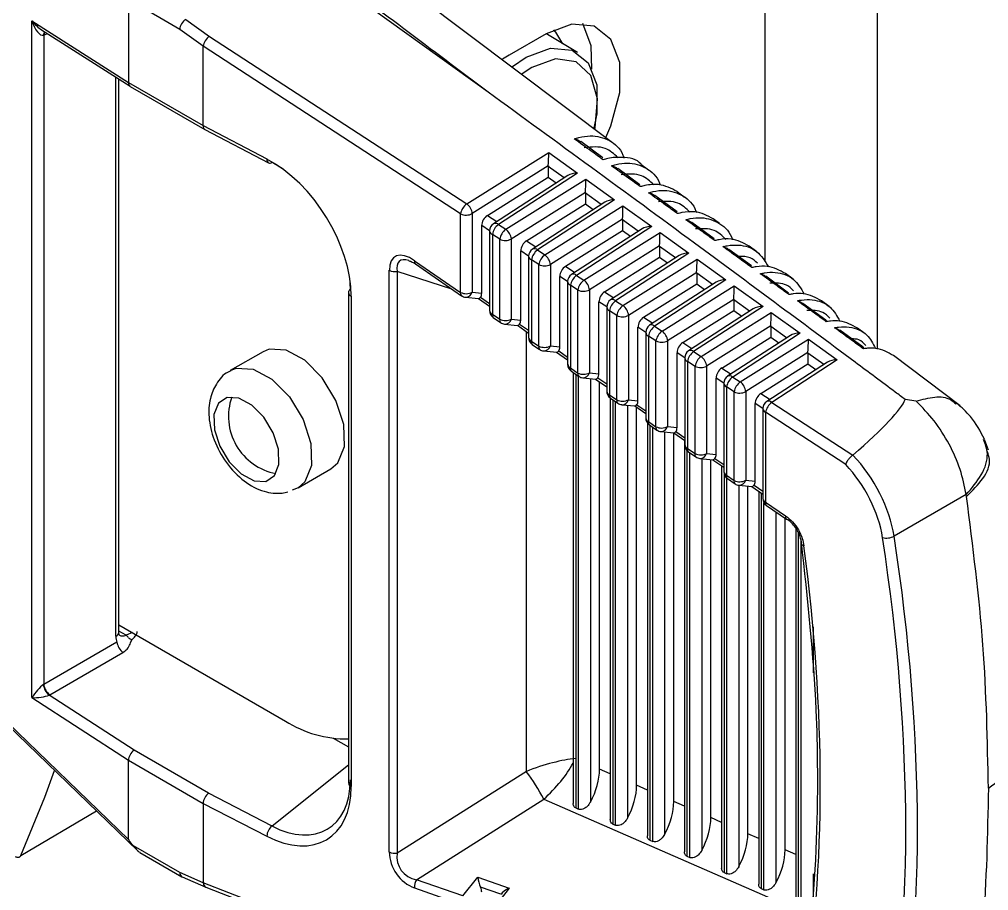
# Model space of a CAD drawing. Extents: x 7 to 113, y 1 to 87.
# Drawn here: x 81.82 to 82.966, y 66.253 to 67.283 of the extents above; entities that cross this region are included whole.
import ezdxf

# ---------------------------------------------------------------- set-up
doc = ezdxf.new("R2010")
doc.units = 0
doc.header["$MEASUREMENT"] = 0
doc.layers.add('OBJECT', color=7, linetype='CONTINUOUS')

msp = doc.modelspace()

# ---------------------------------------------------------------- linework, layer by layer
at = {"layer": 'OBJECT'}
for p, q in [((82.7018, 66.9968), (82.7018, 74.0321)), ((82.8347, 66.8935), (82.8347, 73.9554)), ((82.5212, 67.1371), (82.2391, 67.3498)), ((82.3742, 67.1972), (82.1702, 67.3439)), ((81.9491, 67.3022), (81.9491, 67.2087)), ((82.0098, 67.2714), (81.955, 67.3031)), ((81.8352, 67.2813), (81.9491, 67.2087)), ((81.8352, 66.4815), (81.8352, 67.2813)), ((82.0169, 67.2832), (82.0449, 67.2631)), ((81.8465, 67.2709), (81.9511, 67.2041)), ((82.0375, 67.2515), (82.0098, 67.2714)), ((81.8537, 67.2663), (81.8491, 67.2645)), ((81.8491, 67.2645), (81.8491, 66.4972)), ((82.0449, 67.2631), (82.349, 67.0651)), ((82.443, 67.2663), (82.3991, 67.241)), ((82.4446, 67.2652), (82.4429, 67.2662)), ((82.4798, 67.2439), (82.4446, 67.2652)), ((82.3418, 67.0535), (82.0375, 67.2516)), ((82.0375, 67.1576), (82.0375, 67.2515)), ((82.3991, 67.241), (82.3914, 67.2361)), ((82.426, 67.2262), (82.4147, 67.2187)), ((81.9343, 66.554), (81.9343, 67.2149)), ((81.9379, 66.5584), (81.9379, 67.2126)), ((81.9491, 67.2087), (82.0375, 67.1576)), ((81.9491, 67.2087), (81.9491, 67.2087)), ((81.9513, 67.204), (82.0395, 67.1531)), ((82.0375, 67.1576), (82.1128, 67.1182)), ((82.0375, 67.1576), (82.0375, 67.1576)), ((82.0396, 67.153), (82.1149, 67.1136)), ((82.5098, 67.1196), (82.4837, 67.1387)), ((82.349, 67.0651), (82.446, 67.1259)), ((82.446, 67.1259), (82.48, 67.1014)), ((82.4454, 67.11), (82.3555, 67.0536)), ((82.4454, 67.1094), (82.4454, 67.0966)), ((82.4641, 67.096), (82.4454, 67.1094)), ((82.5537, 67.0877), (82.5275, 67.1069)), ((82.5639, 67.1049), (82.5549, 67.1117)), ((82.3734, 67.0515), (82.4454, 67.0966)), ((82.4685, 67.0988), (82.3806, 67.0417)), ((82.48, 67.1014), (82.3866, 67.0407)), ((82.4454, 67.0966), (82.4548, 67.0899)), ((82.3952, 67.0351), (82.4898, 67.0943)), ((82.4898, 67.0943), (82.5238, 67.0699)), ((82.4893, 67.0784), (82.4017, 67.0236)), ((82.4893, 67.0778), (82.4893, 67.0651)), ((82.5079, 67.0644), (82.4893, 67.0778)), ((82.5977, 67.0558), (82.5713, 67.0751)), ((82.6066, 67.0727), (82.5976, 67.0795)), ((82.4196, 67.0214), (82.4893, 67.0651)), ((82.5123, 67.0673), (82.4268, 67.0117)), ((82.5238, 67.0699), (82.4327, 67.0107)), ((82.4414, 67.005), (82.5337, 67.0628)), ((82.4893, 67.0651), (82.4986, 67.0584)), ((82.5337, 67.0628), (82.5677, 67.0384)), ((82.3418, 66.9605), (82.3418, 67.0535)), ((82.3555, 67.0536), (82.3555, 66.9607)), ((82.3734, 67.0515), (82.3846, 67.0442)), ((82.3667, 66.9596), (82.3667, 67.0395)), ((82.3761, 67.0334), (82.3667, 67.0395)), ((82.3866, 67.0407), (82.3952, 67.0351)), ((82.5331, 67.0469), (82.4479, 66.9935)), ((82.5677, 67.0384), (82.4788, 66.9806)), ((82.5331, 67.0463), (82.5331, 67.0336)), ((82.5518, 67.0329), (82.5331, 67.0463)), ((82.6416, 67.0238), (82.615, 67.0432)), ((82.6476, 67.0418), (82.6403, 67.0473)), ((82.3761, 67.0333), (82.3761, 66.939)), ((82.388, 67.0234), (82.3794, 67.029)), ((82.3794, 67.029), (82.3794, 66.9347)), ((82.4658, 66.9914), (82.5331, 67.0336)), ((82.5562, 67.0358), (82.4729, 66.9816)), ((82.4876, 66.9749), (82.5775, 67.0313)), ((82.5331, 67.0336), (82.5424, 67.0268)), ((82.5775, 67.0313), (82.6115, 67.0069)), ((82.388, 66.9288), (82.388, 67.0234)), ((82.4017, 67.0236), (82.4017, 66.9289)), ((82.4196, 67.0214), (82.4307, 67.0142)), ((82.577, 67.0154), (82.4941, 66.9634)), ((82.692, 67.0083), (82.683, 67.0151)), ((82.4129, 66.9278), (82.4129, 67.0095)), ((82.4222, 67.0034), (82.4129, 67.0095)), ((82.4327, 67.0107), (82.4414, 67.005)), ((82.6, 67.0042), (82.519, 66.9516)), ((82.6115, 67.0069), (82.525, 66.9506)), ((82.5769, 67.0148), (82.5769, 67.002)), ((82.5956, 67.0014), (82.5769, 67.0148)), ((82.6855, 66.9918), (82.6588, 67.0114)), ((82.2873, 66.998), (82.3418, 66.9605)), ((82.2884, 66.9941), (82.3429, 66.9566)), ((82.4222, 67.0033), (82.4222, 66.9073)), ((82.4342, 66.9933), (82.4255, 66.999)), ((82.4255, 66.999), (82.4255, 66.903)), ((82.4342, 66.897), (82.4342, 66.9933)), ((82.4479, 66.9935), (82.4479, 66.8972)), ((82.512, 66.9613), (82.5769, 67.002)), ((82.5337, 66.9449), (82.6213, 66.9998)), ((82.5769, 67.002), (82.5863, 66.9953)), ((82.6213, 66.9998), (82.6553, 66.9753)), ((82.2575, 66.2991), (82.2575, 66.9866)), ((82.2668, 66.9853), (82.2668, 66.2978)), ((82.3316, 66.9643), (82.2668, 66.9853)), ((82.4658, 66.9914), (82.4768, 66.9842)), ((82.4788, 66.9806), (82.4876, 66.9749)), ((82.6208, 66.9839), (82.5402, 66.9334)), ((82.6208, 66.9833), (82.6208, 66.9705)), ((82.6394, 66.9699), (82.6208, 66.9833)), ((82.7347, 66.9761), (82.7257, 66.9829)), ((82.4591, 66.8961), (82.4591, 66.9794)), ((82.4683, 66.9734), (82.4591, 66.9794)), ((82.4683, 66.9732), (82.4683, 66.8755)), ((82.5581, 66.9313), (82.6208, 66.9705)), ((82.6438, 66.9727), (82.5652, 66.9216)), ((82.6553, 66.9753), (82.5711, 66.9206)), ((82.6208, 66.9705), (82.6301, 66.9638)), ((82.7294, 66.9597), (82.7025, 66.9795)), ((82.2092, 66.9604), (82.2092, 66.3806)), ((82.3555, 66.9607), (82.3667, 66.9596)), ((82.4804, 66.9633), (82.4717, 66.9689)), ((82.4717, 66.9689), (82.4717, 66.8712)), ((82.4804, 66.8652), (82.4804, 66.9633)), ((82.4941, 66.9634), (82.4941, 66.8654)), ((82.512, 66.9613), (82.523, 66.9541)), ((82.5799, 66.9148), (82.6652, 66.9682)), ((82.6652, 66.9682), (82.6992, 66.9438)), ((82.2125, 66.9561), (82.2125, 66.3763)), ((82.3475, 66.9549), (82.3631, 66.9533)), ((82.3628, 66.9533), (82.3761, 66.9442)), ((82.3653, 66.9549), (82.3761, 66.9475)), ((82.5052, 66.8643), (82.5052, 66.9493)), ((82.5145, 66.9433), (82.5052, 66.9493)), ((82.525, 66.9506), (82.5337, 66.9449)), ((82.6646, 66.9523), (82.5864, 66.9033)), ((82.6646, 66.9517), (82.6646, 66.939)), ((82.6833, 66.9383), (82.6646, 66.9517)), ((82.7734, 66.9277), (82.7463, 66.9475)), ((82.7774, 66.9439), (82.7684, 66.9507)), ((82.3794, 66.9347), (82.388, 66.9288)), ((82.5145, 66.9432), (82.5145, 66.8438)), ((82.5266, 66.9332), (82.5178, 66.9389)), ((82.5178, 66.9389), (82.5178, 66.8395)), ((82.6043, 66.9012), (82.6646, 66.939)), ((82.6877, 66.9412), (82.6113, 66.8915)), ((82.6992, 66.9438), (82.6172, 66.8905)), ((82.6261, 66.8848), (82.709, 66.9367)), ((82.6646, 66.939), (82.674, 66.9323)), ((82.709, 66.9367), (82.743, 66.9123)), ((82.3804, 66.9307), (82.389, 66.9248)), ((82.4017, 66.9289), (82.4129, 66.9278)), ((82.5266, 66.8335), (82.5266, 66.9332)), ((82.5402, 66.9334), (82.5402, 66.8337)), ((82.5581, 66.9313), (82.5691, 66.9241)), ((82.3937, 66.9231), (82.4092, 66.9215)), ((82.409, 66.9216), (82.4222, 66.9125)), ((82.4115, 66.9231), (82.4222, 66.9157)), ((82.4195, 66.3944), (82.4195, 66.9144)), ((82.5514, 66.8325), (82.5514, 66.9193)), ((82.5606, 66.9133), (82.5514, 66.9193)), ((82.5606, 66.9132), (82.5606, 66.8121)), ((82.5711, 66.9206), (82.5799, 66.9148)), ((82.7085, 66.9208), (82.6326, 66.8733)), ((82.743, 66.9123), (82.6634, 66.8605)), ((82.7085, 66.9202), (82.7085, 66.9075)), ((82.7271, 66.9068), (82.7085, 66.9202)), ((82.8175, 66.8957), (82.79, 66.9158)), ((82.82, 66.9116), (82.8109, 66.9184)), ((82.4255, 66.903), (82.4342, 66.897)), ((82.5727, 66.9031), (82.5639, 66.9089)), ((82.5639, 66.9089), (82.5639, 66.8078)), ((82.5727, 66.8017), (82.5727, 66.9031)), ((82.5864, 66.9033), (82.5864, 66.8019)), ((82.6043, 66.9012), (82.6152, 66.8941)), ((82.6505, 66.8711), (82.7085, 66.9075)), ((82.7315, 66.9097), (82.6574, 66.8615)), ((82.6723, 66.8547), (82.7529, 66.9052)), ((82.7085, 66.9075), (82.7178, 66.9007)), ((82.7529, 66.9052), (82.7869, 66.8808)), ((82.1085, 66.8904), (82.0696, 66.868)), ((82.4265, 66.899), (82.4352, 66.8931)), ((82.4399, 66.8913), (82.4554, 66.8898)), ((82.4479, 66.8972), (82.4591, 66.8961)), ((82.4552, 66.8898), (82.4683, 66.8808)), ((82.4577, 66.8914), (82.4683, 66.884)), ((82.5976, 66.8008), (82.5976, 66.8892)), ((82.6067, 66.8833), (82.5976, 66.8892)), ((82.6172, 66.8905), (82.6261, 66.8848)), ((82.7523, 66.8893), (82.6788, 66.8432)), ((82.6067, 66.8831), (82.6067, 66.7803)), ((82.6189, 66.8731), (82.6101, 66.8788)), ((82.6101, 66.8788), (82.6101, 66.7761)), ((82.7754, 66.8781), (82.7036, 66.8315)), ((82.7869, 66.8808), (82.7095, 66.8305)), ((82.7523, 66.8887), (82.7523, 66.8759)), ((82.771, 66.8753), (82.7523, 66.8887)), ((82.9322, 66.8264), (82.8535, 66.8861)), ((82.4717, 66.8712), (82.4804, 66.8652)), ((82.4727, 66.8673), (82.4814, 66.8613)), ((82.6189, 66.77), (82.6189, 66.8731)), ((82.6326, 66.8733), (82.6326, 66.7701)), ((82.6505, 66.8711), (82.6614, 66.864)), ((82.6967, 66.8411), (82.7523, 66.8759)), ((82.7523, 66.8759), (82.7616, 66.8692)), ((82.4749, 66.8658), (82.4749, 66.3565)), ((82.4778, 66.8638), (82.4778, 66.3512)), ((82.4811, 66.3498), (82.4811, 66.8615)), ((82.4861, 66.8596), (82.5016, 66.858)), ((82.4941, 66.8654), (82.5052, 66.8643)), ((82.4952, 66.8587), (82.4952, 66.3581)), ((82.5014, 66.8581), (82.5145, 66.849)), ((82.5039, 66.8596), (82.5145, 66.8523)), ((82.506, 66.397), (82.506, 66.8549)), ((82.6438, 66.769), (82.6438, 66.8592)), ((82.6529, 66.8532), (82.6438, 66.8592)), ((82.6634, 66.8605), (82.6723, 66.8547)), ((82.6529, 66.8531), (82.6529, 66.7486)), ((82.6651, 66.843), (82.6562, 66.8488)), ((82.6562, 66.8488), (82.6562, 66.7443)), ((82.6651, 66.7382), (82.6651, 66.843)), ((82.6788, 66.8432), (82.6788, 66.7384)), ((82.5178, 66.8395), (82.5266, 66.8335)), ((82.5187, 66.8356), (82.5187, 66.3374)), ((82.5188, 66.8356), (82.5276, 66.8295)), ((82.5216, 66.8336), (82.5216, 66.3321)), ((82.5402, 66.8337), (82.5514, 66.8325)), ((82.6967, 66.8411), (82.7075, 66.834)), ((82.8802, 66.8319), (82.8673, 66.8339)), ((82.525, 66.3307), (82.525, 66.8313)), ((82.5322, 66.8278), (82.5478, 66.8263)), ((82.5391, 66.8271), (82.5391, 66.339)), ((82.5476, 66.8263), (82.5606, 66.8173)), ((82.5498, 66.3779), (82.5498, 66.8247)), ((82.55, 66.8278), (82.5606, 66.8206)), ((82.6899, 66.7373), (82.6899, 66.8291)), ((82.699, 66.8232), (82.6899, 66.8291)), ((82.699, 66.8231), (82.699, 66.7169)), ((82.7095, 66.8305), (82.8053, 66.7681)), ((82.7023, 66.8188), (82.7023, 66.7126)), ((82.7969, 66.7572), (82.7023, 66.8188)), ((82.5625, 66.8062), (82.5625, 66.3183)), ((82.5639, 66.8078), (82.5727, 66.8017)), ((82.5649, 66.8038), (82.5737, 66.7978)), ((82.5655, 66.8035), (82.5655, 66.3131)), ((82.5688, 66.3116), (82.5688, 66.8012)), ((82.5864, 66.8019), (82.5976, 66.8008)), ((82.5784, 66.7961), (82.5939, 66.7945)), ((82.5829, 66.7956), (82.5829, 66.3199)), ((82.5937, 66.7945), (82.6067, 66.7856)), ((82.5937, 66.3588), (82.5937, 66.7945)), ((82.5962, 66.7961), (82.6067, 66.7888)), ((82.6064, 66.7858), (82.6064, 66.2992)), ((82.9656, 66.774), (82.961, 66.7868)), ((82.6101, 66.7761), (82.6189, 66.77)), ((82.6093, 66.7737), (82.6093, 66.294)), ((82.6111, 66.7721), (82.6199, 66.766)), ((82.6127, 66.2925), (82.6127, 66.771)), ((82.6246, 66.7643), (82.6401, 66.7628)), ((82.6267, 66.7641), (82.6267, 66.3008)), ((82.6326, 66.7701), (82.6438, 66.769)), ((82.6375, 66.3397), (82.6375, 66.763)), ((82.6399, 66.7628), (82.6529, 66.7539)), ((82.6424, 66.7643), (82.6529, 66.7571)), ((82.8053, 66.7681), (82.8055, 66.7683)), ((82.1496, 66.7294), (82.1885, 66.7519)), ((82.6502, 66.7557), (82.6502, 66.2801)), ((82.6531, 66.7463), (82.6531, 66.2749)), ((82.6562, 66.7443), (82.6651, 66.7382)), ((82.6565, 66.2734), (82.6565, 66.7409)), ((82.6572, 66.7404), (82.6661, 66.7343)), ((82.1496, 66.7294), (82.1427, 66.7266)), ((82.6706, 66.7326), (82.6706, 66.2817)), ((82.6708, 66.7326), (82.6863, 66.731)), ((82.6788, 66.7384), (82.6899, 66.7373)), ((82.6813, 66.3206), (82.6813, 66.7315)), ((82.6861, 66.731), (82.699, 66.7221)), ((82.6886, 66.7326), (82.699, 66.7254)), ((82.6941, 66.7255), (82.6941, 66.261)), ((82.697, 66.7235), (82.697, 66.2558)), ((82.9394, 66.7216), (82.8541, 66.6724)), ((82.9397, 66.7194), (82.9394, 66.7216)), ((82.7003, 66.2543), (82.7003, 66.7119)), ((82.7023, 66.7126), (82.7258, 66.6964)), ((82.7033, 66.7086), (82.7269, 66.6925)), ((82.7144, 66.701), (82.7144, 66.2626)), ((82.7252, 66.3015), (82.7252, 66.6936)), ((82.7379, 66.6818), (82.7379, 66.2419)), ((82.7408, 66.6766), (82.7408, 66.2367)), ((82.7442, 66.2352), (82.7442, 66.6673)), ((81.9379, 66.5676), (82.1347, 66.4539)), ((81.9465, 66.5552), (81.9379, 66.5602)), ((81.9538, 66.5584), (81.9465, 66.5552)), ((82.7583, 66.5651), (82.7583, 66.511)), ((81.9356, 66.5471), (81.8491, 66.4972)), ((81.8562, 66.485), (81.9427, 66.5349)), ((81.9491, 66.314), (81.7563, 66.5004)), ((81.7557, 66.4982), (81.9603, 66.3004)), ((81.8352, 66.4815), (81.9491, 66.4075)), ((81.9558, 66.4193), (81.8553, 66.4845)), ((82.1913, 66.4336), (82.2092, 66.4233)), ((82.0438, 66.3685), (81.9558, 66.4193)), ((81.9491, 66.314), (81.9491, 66.4075)), ((81.9491, 66.4075), (82.0375, 66.3565)), ((81.9491, 66.4075), (81.9491, 66.4075)), ((82.2092, 66.4019), (82.1189, 66.3298)), ((82.5187, 66.3914), (82.506, 66.397)), ((82.4195, 66.3944), (82.2668, 66.2978)), ((82.5625, 66.3723), (82.5498, 66.3779)), ((82.1189, 66.3298), (82.0438, 66.3685)), ((82.0375, 66.3565), (82.0375, 66.2626)), ((82.0375, 66.3565), (82.1128, 66.3178)), ((82.2897, 66.2663), (82.4401, 66.3614)), ((82.4401, 66.3614), (82.7558, 66.2239)), ((82.4778, 66.3512), (82.4811, 66.3498)), ((82.6064, 66.3532), (82.5937, 66.3588)), ((81.8222, 66.2949), (81.9113, 66.3478)), ((82.6502, 66.3341), (82.6375, 66.3397)), ((82.5216, 66.3321), (82.525, 66.3307)), ((82.6941, 66.315), (82.6813, 66.3206)), ((82.0098, 66.2747), (81.955, 66.3063)), ((82.5655, 66.3131), (82.5688, 66.3116)), ((81.9625, 66.2986), (82.0122, 66.2699)), ((82.6093, 66.294), (82.6127, 66.2925)), ((82.7379, 66.296), (82.7252, 66.3015)), ((82.0375, 66.2626), (82.0098, 66.2747)), ((82.6531, 66.2749), (82.6565, 66.2734)), ((82.7583, 66.2733), (82.7583, 66.2436)), ((82.0126, 66.2697), (82.0405, 66.2576)), ((82.3418, 66.1446), (82.0375, 66.2626)), ((82.3443, 66.2472), (82.2897, 66.2663)), ((82.3443, 66.2472), (82.3621, 66.2693)), ((82.3621, 66.2693), (82.3993, 66.2562)), ((82.0407, 66.2575), (82.3449, 66.1395)), ((82.2873, 66.2566), (82.3418, 66.2375)), ((82.3895, 66.2491), (82.3653, 66.2576)), ((82.3993, 66.2562), (82.3818, 66.234)), ((82.697, 66.2558), (82.7003, 66.2543))]:
    msp.add_line(p, q, dxfattribs=at)
at = {"layer": 'OBJECT', "flags": 128}
for points in [[(82.5136, 67.1436), (82.5195, 67.1574), (82.53, 67.1967), (82.53, 67.2322), (82.5195, 67.2594), (82.4998, 67.2752), (82.4732, 67.2776), (82.443, 67.2663)], [(82.4516, 67.2708), (82.454, 67.2682), (82.4623, 67.2545)], [(82.497, 67.2242), (82.4961, 67.2518), (82.4862, 67.2782)], [(82.4032, 67.2276), (82.4191, 67.2384), (82.4481, 67.2493), (82.4736, 67.247), (82.4925, 67.2319), (82.5026, 67.2057), (82.5026, 67.1717), (82.4993, 67.1551)], [(82.5003, 67.153), (82.5008, 67.1551), (82.5034, 67.1894), (82.4956, 67.2167), (82.4784, 67.233), (82.4541, 67.2364), (82.426, 67.2262)], [(82.1885, 66.7519), (82.1966, 66.759), (82.2044, 66.7784), (82.2036, 66.8043), (82.1945, 66.8328), (82.1783, 66.8595), (82.1576, 66.8804), (82.1356, 66.8922), (82.1155, 66.8933), (82.1085, 66.8904)], [(82.0699, 66.8681), (82.0766, 66.8708), (82.0967, 66.8698), (82.1188, 66.8579), (82.1394, 66.837), (82.1556, 66.8103), (82.1647, 66.7819), (82.1655, 66.756), (82.1577, 66.7366), (82.1496, 66.7294)], [(82.066, 66.8362), (82.0557, 66.8294), (82.0503, 66.816), (82.0509, 66.7982), (82.0572, 66.7786), (82.0682, 66.7603), (82.0825, 66.7459), (82.0976, 66.7378), (82.1114, 66.7371), (82.1218, 66.7439), (82.1271, 66.7572), (82.1266, 66.7751), (82.1203, 66.7946), (82.1092, 66.813), (82.095, 66.8273), (82.0798, 66.8355), (82.066, 66.8362)], [(82.7476, 66.6609), (82.7466, 66.6613), (82.7459, 66.6617), (82.7452, 66.6623), (82.7447, 66.6628), (82.7445, 66.6635), (82.7443, 66.6641), (82.7444, 66.6648), (82.7447, 66.6655)], [(81.8222, 66.2949), (81.8502, 66.3638), (81.8619, 66.3955)]]:
    msp.add_lwpolyline(points, dxfattribs=at)
at = {"layer": 'OBJECT'}
for centre, radius, start, end in [((81.8549, 67.2643), 0.00619, 138.0804, 179.7259), ((81.8558, 67.2642), 0.00674, 142.7614, 178.146), ((82.1174, 67.1175), 0.00467, 171.7443, 236.497), ((82.1165, 67.1175), 0.00424, 246.7359, 303.6449), ((82.36, 67.0503), 0.0185, 126.6236, 170.2007), ((82.3392, 67.0519), 0.0165, 5.8549, 53.2354), ((82.3485, 67.0674), 0.0155, 244.5111, 296.9454), ((82.3861, 67.0333), 0.01, 123.0323, 180), ((82.3976, 67.0259), 0.0185, 126.6225, 170.2003), ((82.3828, 67.0367), 0.00546, 46.9466, 113.9363), ((82.3811, 67.0337), 0.00502, 184.958, 250.352), ((82.4062, 67.0202), 0.0185, 126.6225, 170.2003), ((82.3854, 67.0219), 0.0165, 5.8571, 53.2322), ((82.3947, 67.0374), 0.0155, 244.511, 296.9449), ((82.4322, 67.0033), 0.01, 123.0323, 180), ((82.4437, 66.9958), 0.0185, 126.6246, 170.2003), ((82.429, 67.0067), 0.00546, 46.9441, 113.9359), ((82.4524, 66.9902), 0.0185, 126.6258, 170.1995), ((82.4315, 66.9918), 0.0165, 5.854, 53.2364), ((82.2911, 66.9969), 0.00391, 163.0585, 225.9595), ((82.4272, 67.0037), 0.00502, 184.9403, 250.3697), ((82.4409, 67.0073), 0.0155, 244.511, 296.9459), ((82.2642, 67.0007), 0.0156, 244.6839, 279.5483), ((82.4783, 66.9732), 0.01, 123.0323, 180), ((82.4898, 66.9658), 0.0185, 126.6258, 170.199), ((82.4751, 66.9766), 0.00546, 46.942, 113.9425), ((82.4733, 66.9737), 0.00501, 184.9377, 250.3723), ((82.4986, 66.9601), 0.0185, 126.623, 170.1998), ((82.4777, 66.9618), 0.0165, 5.8552, 53.2341), ((82.2138, 66.96), 0.00463, 119.49, 176.0522), ((82.2142, 66.9608), 0.00506, 185.2925, 250.02), ((82.3456, 66.9594), 0.00391, 163.057, 225.961), ((82.3485, 66.9745), 0.0155, 244.5111, 296.9454), ((82.3477, 66.9631), 0.00822, 269.0414, 343.1358), ((82.487, 66.9773), 0.0155, 244.511, 296.9449), ((82.3485, 66.9648), 0.01, 235.4819, 264.2993), ((82.5245, 66.9432), 0.01, 123.0323, 180), ((82.536, 66.9358), 0.0185, 126.6212, 170.2016), ((82.5212, 66.9466), 0.00546, 46.9493, 113.9291), ((82.3861, 66.939), 0.01, 180, 235.4819), ((82.3812, 66.9395), 0.00517, 186.0146, 249.2954), ((82.3831, 66.9336), 0.00391, 163.0657, 225.9571), ((82.5195, 66.9436), 0.00501, 184.9374, 250.3707), ((82.5447, 66.9301), 0.0185, 126.6261, 170.1992), ((82.5239, 66.9317), 0.0165, 5.854, 53.2364), ((82.3918, 66.9276), 0.00391, 163.0596, 225.9632), ((82.3947, 66.9428), 0.0155, 244.511, 296.9449), ((82.3947, 66.933), 0.01, 235.4819, 264.2993), ((82.3939, 66.9313), 0.00822, 269.0463, 343.1305), ((82.5332, 66.9472), 0.0155, 244.5119, 296.9451), ((82.5706, 66.9132), 0.01, 123.0323, 180), ((82.5656, 66.9136), 0.00502, 184.958, 250.352), ((82.5821, 66.9057), 0.0185, 126.6258, 170.199), ((82.5674, 66.9166), 0.00546, 46.9477, 113.9368), ((82.5909, 66.9), 0.0185, 126.6225, 170.2008), ((82.5701, 66.9016), 0.0165, 5.8543, 53.235), ((82.4322, 66.9073), 0.01, 180, 235.4819), ((82.4273, 66.9078), 0.00516, 185.9995, 249.3105), ((82.4293, 66.9018), 0.00391, 163.0581, 225.9582), ((82.5794, 66.9171), 0.0155, 244.5099, 296.9455), ((82.4379, 66.8959), 0.00391, 163.0585, 225.9595), ((82.4409, 66.911), 0.0155, 244.511, 296.9459), ((82.4409, 66.9013), 0.01, 235.4819, 264.2993), ((82.44, 66.8996), 0.00822, 269.0446, 343.1324), ((82.6167, 66.8831), 0.01, 123.0323, 180), ((82.6282, 66.8757), 0.0185, 126.6246, 170.2003), ((82.6135, 66.8865), 0.00546, 46.9441, 113.9359), ((82.6117, 66.8836), 0.00502, 184.9403, 250.3697), ((82.6371, 66.8699), 0.0185, 126.6258, 170.199), ((82.6162, 66.8716), 0.0165, 5.8547, 53.2347), ((82.4783, 66.8755), 0.01, 180, 235.4819), ((82.4735, 66.8761), 0.00516, 185.9995, 249.3105), ((82.4754, 66.8701), 0.00391, 163.0569, 225.9611), ((82.6256, 66.8871), 0.0155, 244.5122, 296.9448), ((82.4841, 66.8641), 0.00391, 163.0657, 225.9571), ((82.487, 66.8792), 0.0155, 244.511, 296.9449), ((82.4871, 66.8695), 0.01, 235.4819, 264.2993), ((82.4862, 66.8678), 0.00822, 269.0448, 343.1322), ((82.6629, 66.8531), 0.01, 123.0323, 180), ((82.6744, 66.8457), 0.0185, 126.6273, 170.1956), ((82.6596, 66.8565), 0.00546, 46.9484, 113.9345), ((82.6833, 66.8399), 0.0185, 126.6212, 170.2021), ((82.6624, 66.8415), 0.0165, 5.8552, 53.2351), ((82.5245, 66.8438), 0.01, 180, 235.4819), ((82.5196, 66.8443), 0.00516, 185.9978, 249.3103), ((82.6579, 66.8535), 0.00501, 184.9374, 250.3707), ((82.6718, 66.857), 0.0155, 244.5099, 296.946), ((82.1363, 66.8141), 0.0689, 160.733, 259.2616), ((82.5215, 66.8384), 0.00391, 163.0673, 225.9555), ((82.5303, 66.8323), 0.00391, 163.0585, 225.9595), ((82.5332, 66.8475), 0.0155, 244.5119, 296.9451), ((82.5324, 66.836), 0.00822, 269.0446, 343.1324), ((82.7058, 66.8267), 0.00527, 45.5779, 115.3006), ((82.5332, 66.8378), 0.01, 235.4819, 264.2993), ((82.709, 66.8231), 0.01, 123.0323, 180), ((82.704, 66.8235), 0.00502, 184.958, 250.352), ((82.7205, 66.8156), 0.0185, 126.6225, 170.2003), ((82.5706, 66.8121), 0.01, 180, 235.4819), ((82.5657, 66.8126), 0.00517, 186.0162, 249.2938), ((82.5677, 66.8066), 0.00391, 163.0657, 225.9571), ((82.5765, 66.8006), 0.00391, 163.0637, 225.9592), ((82.5794, 66.8157), 0.0155, 244.5099, 296.9455), ((82.5794, 66.806), 0.01, 235.4819, 264.2993), ((82.5786, 66.8043), 0.00822, 269.0426, 343.1346), ((82.6167, 66.7803), 0.01, 180, 235.4819), ((82.6119, 66.7809), 0.00516, 185.9995, 249.3105), ((82.6138, 66.7749), 0.00391, 163.0585, 225.9595), ((82.6226, 66.7688), 0.00391, 163.0585, 225.9595), ((82.6256, 66.784), 0.0155, 244.5122, 296.9448), ((82.6256, 66.7743), 0.01, 235.4819, 264.2993), ((82.6247, 66.7725), 0.00822, 269.0464, 343.1307), ((82.6629, 66.7486), 0.01, 180, 235.4819), ((82.658, 66.7492), 0.00516, 185.9992, 249.3089), ((82.6599, 66.7432), 0.00391, 163.0677, 225.9551), ((82.6688, 66.7371), 0.00391, 163.0657, 225.9571), ((82.6718, 66.7522), 0.0155, 244.5099, 296.946), ((82.6718, 66.7425), 0.01, 235.4819, 264.2993), ((82.6709, 66.7408), 0.00822, 269.0434, 343.1337), ((82.709, 66.7169), 0.01, 180, 235.4819), ((82.704, 66.7173), 0.00502, 184.958, 250.352), ((82.7061, 66.7115), 0.00391, 163.0673, 225.9555), ((82.7296, 66.6953), 0.00391, 163.0657, 225.9571), ((82.7282, 66.6944), 0.00233, 236.2887, 272.2864), ((82.8451, 66.6887), 0.0186, 255.6358, 299.0054), ((81.9327, 66.5589), 0.00516, 287.6282, 354.5152), ((81.9539, 66.5495), 0.0184, 187.4744, 232.5266), ((81.9395, 66.5455), 0.012, 34.8955, 54.5717), ((81.9582, 66.5628), 0.0137, 229.5407, 248.5227), ((81.8682, 66.4994), 0.0197, 187.2131, 229.0062), ((81.8673, 66.4996), 0.0184, 187.4754, 232.5246), ((82.207, 66.5672), 0.1344, 237.4676, 270.91), ((82.2123, 66.2419), 0.2572, 27.6898, 36.3551), ((82.2142, 66.3811), 0.00506, 185.2925, 250.02), ((82.1291, 66.3172), 0.0163, 128.7776, 177.8128), ((82.2642, 66.3132), 0.0156, 244.6839, 279.5483), ((82.3021, 66.2581), 0.0149, 146.4413, 185.6923)]:
    msp.add_arc(centre, radius, start, end, dxfattribs=at)
for centre, major_axis, ratio, start_param, end_param in [((77.8703, 68.5452), (13.5348, -9.6488), 0.094709, 1.299778, 1.31529), ((81.8427, 67.2852), (-0.0061, 0.0208), 0.380972, 1.644662, 3.12832), ((81.8427, 67.2852), (-0.0139, 0.0162), 0.382704, 1.480977, 2.240346), ((82.0169, 67.2755), (0.00543, 0.00841), 0.541118, 0.864711, 2.383148), ((81.8427, 67.2688), (0.00998, -0.0013), 0.470077, 5.417555, 5.471635), ((82.0444, 67.2557), (0.00565, 0.00825), 0.488283, 0.880431, 2.392513), ((82.1785, 67.1593), (0.1409, -0.0924), 0.040839, 3.162007, 3.168361), ((81.9564, 67.2126), (0.00519, 0.00855), 0.594217, 2.369233, 3.154712), ((82.0444, 67.1618), (0.00482, 0.00876), 0.560658, 2.344748, 3.152958), ((82.112, 67.0079), (-0.0726, 0.1139), 0.608944, 3.904062, 5.467262), ((82.4455, 67.1185), (0.0004, 0.012), 0.026825, 3.925085, 5.373421), ((82.1187, 67.0122), (-0.0676, 0.1053), 0.60375, 5.317985, 5.465646), ((82.4526, 67.1134), (0.00502, 0.00868), 0.583023, 2.282332, 2.352433), ((82.4795, 67.094), (0.014, -0.0003), 0.527029, 1.548181, 2.485158), ((82.4893, 67.087), (0.0004, 0.012), 0.026825, 3.925085, 5.373421), ((82.4964, 67.0819), (0.00502, 0.00868), 0.583023, 2.282332, 2.352433), ((82.5233, 67.0625), (0.014, -0.0003), 0.527029, 1.548181, 2.485158), ((82.5332, 67.0554), (0.0004, 0.012), 0.026825, 3.925085, 5.373421), ((82.3738, 67.0435), (0.00503, 0.00865), 0.586689, 0.839421, 2.351503), ((82.5402, 67.0504), (0.00502, 0.00868), 0.583023, 2.282332, 2.352433), ((82.5672, 67.031), (0.014, -0.0003), 0.527029, 1.548181, 2.485158), ((82.577, 67.0239), (0.0004, 0.012), 0.026825, 3.925085, 5.373421), ((82.42, 67.0135), (0.00503, 0.00865), 0.586689, 0.839421, 2.351503), ((82.5841, 67.0188), (0.00502, 0.00868), 0.583023, 2.282332, 2.352433), ((82.293, 66.9561), (-0.0288, 0.0466), 0.44344, 5.493279, 6.904804), ((82.611, 66.9995), (0.014, -0.0003), 0.527029, 1.548181, 2.485158), ((82.2997, 66.9604), (-0.0302, 0.037), 0.376374, 5.756416, 6.859272), ((82.6208, 66.9924), (0.0004, 0.012), 0.026825, 3.925085, 5.373421), ((82.4662, 66.9834), (0.00503, 0.00865), 0.586689, 0.839421, 2.351503), ((82.6279, 66.9873), (0.00502, 0.00868), 0.583023, 2.282332, 2.352433), ((82.1187, 67.0122), (-0.0676, 0.1053), 0.60375, 3.902446, 3.993627), ((82.6548, 66.9679), (0.014, -0.0003), 0.527029, 1.548181, 2.485158), ((82.3593, 66.9637), (-0.00469, 0.00996), 0.580588, 3.41279, 4.030522), ((82.5124, 66.9533), (0.00503, 0.00865), 0.586689, 0.839421, 2.351503), ((82.6647, 66.9609), (0.0004, 0.012), 0.026825, 3.925085, 5.373421), ((82.3664, 66.963), (0.00354, 0.00967), 0.277978, 3.070296, 3.818939), ((82.6718, 66.9558), (0.00502, 0.00868), 0.583023, 2.282332, 2.352433), ((82.6987, 66.9364), (0.014, -0.0003), 0.527029, 1.548181, 2.485158), ((82.7085, 66.9293), (0.0004, 0.012), 0.026825, 3.925085, 5.373421), ((82.4054, 66.932), (-0.00469, 0.00996), 0.580588, 3.41279, 4.030522), ((82.5586, 66.9233), (0.00503, 0.00865), 0.586689, 0.839421, 2.351503), ((82.4126, 66.9313), (0.00354, 0.00967), 0.277978, 3.070296, 3.818939), ((82.7156, 66.9243), (0.00502, 0.00868), 0.583023, 2.282332, 2.352433), ((82.7425, 66.9049), (0.014, -0.0003), 0.527029, 1.548181, 2.485158), ((82.6047, 66.8932), (0.00503, 0.00865), 0.586689, 0.839421, 2.351503), ((82.7524, 66.8978), (0.0004, 0.012), 0.026825, 3.925085, 5.373421), ((82.4588, 66.8995), (0.00354, 0.00967), 0.277978, 3.070296, 3.818939), ((82.4516, 66.9002), (-0.00469, 0.00996), 0.580588, 3.41279, 4.030522), ((82.7594, 66.8927), (0.00502, 0.00868), 0.583023, 2.282332, 2.352433), ((82.7864, 66.8734), (0.014, -0.0003), 0.527029, 1.548181, 2.485158), ((82.6509, 66.8632), (0.00503, 0.00865), 0.586689, 0.839421, 2.351503), ((82.5049, 66.8677), (0.00354, 0.00967), 0.277978, 3.070296, 3.818939), ((82.4978, 66.8685), (-0.00469, 0.00996), 0.580588, 3.41279, 4.030522), ((82.544, 66.8367), (-0.00469, 0.00996), 0.580588, 3.41279, 4.030522), ((82.6971, 66.8331), (0.00503, 0.00865), 0.586689, 0.839421, 2.351503), ((81.2368, 65.8174), (1.6308, 1.0245), 0.0499, 5.97324, 6.214353), ((82.5511, 66.836), (0.00354, 0.00967), 0.277978, 3.070296, 3.818939), ((82.5901, 66.8049), (-0.00469, 0.00996), 0.580588, 3.41279, 4.030522), ((82.5973, 66.8042), (0.00354, 0.00967), 0.277978, 3.070296, 3.818939), ((82.6435, 66.7725), (0.00354, 0.00967), 0.277978, 3.070296, 3.818939), ((82.6363, 66.7732), (-0.00469, 0.00996), 0.580588, 3.41279, 4.030522), ((82.7666, 66.7005), (-0.0646, 0.1012), 0.604584, 4.082188, 5.018809), ((82.76, 66.6962), (-0.0596, 0.0926), 0.606975, 4.079515, 5.001048), ((82.6896, 66.7407), (0.00354, 0.00967), 0.277978, 3.070296, 3.818939), ((82.6825, 66.7414), (-0.00469, 0.00996), 0.580588, 3.41279, 4.030522), ((81.2071, 67.1961), (-1.2181, 1.8937), 0.606848, 3.71615, 4.079658), ((81.1512, 67.2174), (-1.1759, 1.8255), 0.606958, 3.742743, 4.051772), ((81.2004, 67.1918), (-1.2131, 1.885), 0.606975, 3.716007, 4.079515), ((81.8488, 66.4971), (0.1107, 0.0629), 0.11127, 5.875651, 6.249662), ((81.9535, 66.5633), (0.0143, 0.0206), 0.62527, 2.408059, 2.785992), ((81.9471, 66.5677), (0.0094, 0.0118), 0.653417, 3.242256, 3.971132), ((81.8427, 66.4853), (0.0095, 0.0123), 0.262244, 0.597902, 2.08156), ((81.8427, 66.5017), (0.00993, 0.00183), 0.66592, 5.234349, 5.288429), ((81.8427, 66.4853), (0.0153, 0.0015), 0.233774, 4.17929, 5.662948), ((81.8433, 66.4939), (0.02, 0.0017), 0.625176, 5.304504, 5.358584), ((81.9564, 66.4115), (0.00523, 0.00853), 0.591402, 0.888066, 2.371596), ((82.435, 66.3849), (0.0598, 0.0207), 0.225528, 0.707549, 1.754747), ((82.435, 66.3849), (0.0439, 0.0459), 0.320773, 4.499237, 5.424437), ((82.4632, 66.3726), (0.0302, 0.0522), 0.581784, 4.770172, 5.495103), ((82.112, 66.4288), (-0.0728, 0.1143), 0.605309, 2.338179, 3.901379), ((82.1187, 66.4331), (-0.0665, 0.1065), 0.60747, 2.343934, 3.907134), ((82.507, 66.3535), (0.0302, 0.0522), 0.581784, 4.770172, 5.495103), ((82.0444, 66.3607), (0.00479, 0.00878), 0.563255, 0.858917, 2.342447), ((82.5509, 66.3344), (0.0302, 0.0522), 0.581784, 4.770172, 5.495103), ((82.5947, 66.3153), (0.0302, 0.0522), 0.581784, 4.770172, 5.495103), ((82.6385, 66.2963), (0.0302, 0.0522), 0.581784, 4.770172, 5.495103), ((82.0796, 66.1989), (0.1304, -0.1154), 0.036351, 3.173733, 3.474403), ((82.293, 66.2927), (-0.0222, 0.0333), 0.831459, 0.896071, 2.307597), ((82.2997, 66.2969), (0.0295, 0.0174), 0.875291, 2.521504, 3.93303), ((82.6824, 66.2772), (0.0302, 0.0522), 0.581784, 4.770172, 5.495103), ((82.0169, 66.2788), (0.00451, 0.00894), 0.611471, 2.321597, 3.176109), ((82.1785, 66.2084), (0.141, -0.0544), 0.050809, 3.161195, 3.167549), ((82.0444, 66.2668), (0.00381, 0.00925), 0.627458, 2.280628, 3.1544), ((82.3664, 66.2638), (-0.0033, 0.0116), 0.259069, 1.012856, 2.067267), ((82.3593, 66.255), (-0.00441, 0.00973), 0.616481, 4.078004, 4.695736), ((82.4036, 66.2508), (0.014, 0.0041), 0.443879, 1.75013, 2.804542)]:
    msp.add_ellipse(centre, major_axis=major_axis, ratio=ratio, start_param=start_param, end_param=end_param, dxfattribs=at)
for points, knots in [([(82.8673, 66.8339), (82.8634, 66.8368), (82.8436, 66.8515), (82.7608, 66.9132), (82.6011, 67.0319), (82.4557, 67.1378), (82.3742, 67.1972)], [0, 0, 0, 0, 0.024148, 0.120739, 0.507103, 1, 1, 1, 1]), ([(82.4761, 67.1419), (82.478, 67.1425), (82.4844, 67.1445), (82.4994, 67.1466), (82.5184, 67.1416), (82.5312, 67.1303), (82.5345, 67.1205), (82.5349, 67.1193)], [0, 0, 0, 0, 0.0714199, 0.2475162, 0.5990887, 0.9509873, 1, 1, 1, 1]), ([(82.5102, 67.1173), (82.5055, 67.1207), (82.4942, 67.1289), (82.4828, 67.1371), (82.4761, 67.1419)], [0, 0, 0, 0, 0.412559, 1, 1, 1, 1]), ([(82.4761, 67.1419), (82.4762, 67.1419), (82.4776, 67.1417), (82.4803, 67.1409), (82.4826, 67.1394), (82.4837, 67.1386)], [0, 0, 0, 0, 0.0151826, 0.4911943, 1, 1, 1, 1]), ([(82.5276, 67.1197), (82.523, 67.1241), (82.5127, 67.134), (82.4967, 67.1324), (82.4879, 67.1315)], [0, 0, 0, 0, 0.4445621, 1, 1, 1, 1]), ([(82.5551, 67.1119), (82.5551, 67.1119), (82.5501, 67.1185), (82.5359, 67.1206), (82.5199, 67.12), (82.5121, 67.1178), (82.5102, 67.1173)], [0, 0, 0, 0, 0.004059, 0.545301, 0.892432, 1, 1, 1, 1]), ([(82.5201, 67.1101), (82.5219, 67.1107), (82.5283, 67.1125), (82.5431, 67.1143), (82.5619, 67.1088), (82.5743, 67.0975), (82.5774, 67.088), (82.5777, 67.0871)], [0, 0, 0, 0, 0.071394, 0.250149, 0.607067, 0.964322, 1, 1, 1, 1]), ([(82.5542, 67.0855), (82.5495, 67.0888), (82.5381, 67.0971), (82.5268, 67.1053), (82.5201, 67.1101)], [0, 0, 0, 0, 0.412531, 1, 1, 1, 1]), ([(82.5201, 67.1101), (82.5201, 67.1101), (82.5214, 67.1099), (82.5241, 67.1091), (82.5263, 67.1077), (82.5275, 67.1069)], [0, 0, 0, 0, 0.015499, 0.458336, 1, 1, 1, 1]), ([(82.5702, 67.0875), (82.5657, 67.0918), (82.5556, 67.1015), (82.5402, 67.1003), (82.5317, 67.0996)], [0, 0, 0, 0, 0.448721, 1, 1, 1, 1]), ([(82.5978, 67.0797), (82.5908, 67.0833), (82.5796, 67.0892), (82.5634, 67.0878), (82.556, 67.0859), (82.5542, 67.0855)], [0, 0, 0, 0, 0.553496, 0.891306, 1, 1, 1, 1]), ([(82.564, 67.0783), (82.5658, 67.0788), (82.5721, 67.0805), (82.5869, 67.082), (82.6054, 67.0761), (82.6174, 67.0646), (82.6203, 67.0554), (82.6205, 67.0549)], [0, 0, 0, 0, 0.071376, 0.252912, 0.615424, 0.978292, 1, 1, 1, 1]), ([(82.5981, 67.0536), (82.5934, 67.057), (82.5821, 67.0652), (82.5707, 67.0735), (82.564, 67.0783)], [0, 0, 0, 0, 0.412496, 1, 1, 1, 1]), ([(82.564, 67.0783), (82.5641, 67.0783), (82.5652, 67.0781), (82.5678, 67.0773), (82.57, 67.0759), (82.5713, 67.0751)], [0, 0, 0, 0, 0.015838, 0.423185, 1, 1, 1, 1]), ([(82.6128, 67.0553), (82.6083, 67.0596), (82.5986, 67.0691), (82.5837, 67.0681), (82.5755, 67.0676)], [0, 0, 0, 0, 0.4531929, 1, 1, 1, 1]), ([(82.6404, 67.0474), (82.6335, 67.0511), (82.6226, 67.0568), (82.607, 67.0557), (82.5999, 67.054), (82.5981, 67.0536)], [0, 0, 0, 0, 0.5632031, 0.8902785, 1, 1, 1, 1]), ([(82.608, 67.0464), (82.6097, 67.0469), (82.616, 67.0485), (82.6306, 67.0496), (82.6489, 67.0432), (82.6605, 67.0317), (82.6632, 67.0228), (82.6633, 67.0227)], [0, 0, 0, 0, 0.0713669, 0.2558178, 0.6241954, 0.9929464, 1, 1, 1, 1]), ([(82.6421, 67.0217), (82.6374, 67.0251), (82.626, 67.0334), (82.6147, 67.0416), (82.608, 67.0464)], [0, 0, 0, 0, 0.412465, 1, 1, 1, 1]), ([(82.608, 67.0464), (82.608, 67.0464), (82.609, 67.0462), (82.6116, 67.0455), (82.6137, 67.0441), (82.615, 67.0432)], [0, 0, 0, 0, 0.016193, 0.385524, 1, 1, 1, 1]), ([(82.6553, 67.0231), (82.651, 67.0274), (82.6415, 67.0366), (82.6272, 67.0359), (82.6194, 67.0355)], [0, 0, 0, 0, 0.458017, 1, 1, 1, 1]), ([(82.683, 67.0151), (82.6762, 67.0188), (82.6657, 67.0244), (82.6505, 67.0236), (82.6438, 67.0221), (82.6421, 67.0217)], [0, 0, 0, 0, 0.573828, 0.889181, 1, 1, 1, 1]), ([(82.6519, 67.0146), (82.6536, 67.015), (82.6598, 67.0164), (82.6742, 67.0171), (82.693, 67.0113), (82.7015, 66.9974), (82.7057, 66.9906)], [0, 0, 0, 0, 0.071817, 0.260509, 0.637405, 1, 1, 1, 1]), ([(82.686, 66.9898), (82.6813, 66.9932), (82.67, 67.0015), (82.6586, 67.0097), (82.6519, 67.0146)], [0, 0, 0, 0, 0.412428, 1, 1, 1, 1]), ([(82.6519, 67.0146), (82.652, 67.0146), (82.6529, 67.0143), (82.6554, 67.0136), (82.6574, 67.0123), (82.6588, 67.0114)], [0, 0, 0, 0, 0.01659, 0.345232, 1, 1, 1, 1]), ([(82.2802, 66.9981), (82.2812, 66.9978), (82.2836, 66.9971), (82.2867, 66.9952), (82.2884, 66.9941)], [0, 0, 0, 0, 0.4399886, 1, 1, 1, 1]), ([(82.6926, 66.9949), (82.69, 66.9975), (82.6842, 67.0032), (82.6754, 67.0029), (82.6705, 67.0028)], [0, 0, 0, 0, 0.452072, 1, 1, 1, 1]), ([(82.7257, 66.9828), (82.7189, 66.9865), (82.7087, 66.992), (82.694, 66.9914), (82.6877, 66.9902), (82.686, 66.9898)], [0, 0, 0, 0, 0.5854566, 0.888004, 1, 1, 1, 1]), ([(82.6959, 66.9826), (82.6976, 66.983), (82.7037, 66.9843), (82.7179, 66.9847), (82.736, 66.9787), (82.744, 66.965), (82.7478, 66.9586)], [0, 0, 0, 0, 0.072632, 0.266704, 0.654401, 1, 1, 1, 1]), ([(82.73, 66.9579), (82.7253, 66.9613), (82.7139, 66.9695), (82.7026, 66.9778), (82.6959, 66.9826)], [0, 0, 0, 0, 0.412395, 1, 1, 1, 1]), ([(82.6959, 66.9826), (82.6959, 66.9826), (82.6967, 66.9824), (82.6991, 66.9817), (82.7011, 66.9804), (82.7026, 66.9795)], [0, 0, 0, 0, 0.017007, 0.301896, 1, 1, 1, 1]), ([(82.7354, 66.9625), (82.7327, 66.965), (82.7253, 66.972), (82.7142, 66.9716), (82.7071, 66.9714)], [0, 0, 0, 0, 0.359266, 1, 1, 1, 1]), ([(82.7683, 66.9505), (82.7616, 66.9542), (82.7517, 66.9596), (82.7376, 66.9592), (82.7316, 66.9582), (82.73, 66.9579)], [0, 0, 0, 0, 0.597986, 0.886682, 1, 1, 1, 1]), ([(82.7398, 66.9507), (82.7415, 66.951), (82.7476, 66.9521), (82.7617, 66.9522), (82.779, 66.946), (82.7866, 66.9326), (82.7899, 66.9266)], [0, 0, 0, 0, 0.073413, 0.272986, 0.671731, 1, 1, 1, 1]), ([(82.7739, 66.9259), (82.7692, 66.9293), (82.7579, 66.9376), (82.7465, 66.9458), (82.7398, 66.9507)], [0, 0, 0, 0, 0.412352, 1, 1, 1, 1]), ([(82.7398, 66.9507), (82.7399, 66.9507), (82.7405, 66.9505), (82.7429, 66.9498), (82.7448, 66.9485), (82.7463, 66.9476)], [0, 0, 0, 0, 0.017524, 0.255401, 1, 1, 1, 1]), ([(82.7781, 66.9301), (82.7755, 66.9327), (82.7684, 66.9395), (82.7576, 66.9393), (82.7509, 66.9392)], [0, 0, 0, 0, 0.370333, 1, 1, 1, 1]), ([(82.7735, 66.9278), (82.7737, 66.9275), (82.7739, 66.9272), (82.7739, 66.9262), (82.7739, 66.9259), (82.7739, 66.9259)], [0, 0, 0, 0, 0.717097, 0.981666, 1, 1, 1, 1]), ([(82.8108, 66.9182), (82.8042, 66.9219), (82.7947, 66.9272), (82.7811, 66.927), (82.7756, 66.9261), (82.7739, 66.9259)], [0, 0, 0, 0, 0.611027, 0.885038, 1, 1, 1, 1]), ([(82.7838, 66.9187), (82.7854, 66.919), (82.7914, 66.92), (82.8053, 66.9197), (82.8222, 66.9133), (82.8292, 66.9001), (82.8323, 66.8943)], [0, 0, 0, 0, 0.073873, 0.2782845, 0.6867594, 1, 1, 1, 1]), ([(82.8179, 66.8939), (82.8132, 66.8973), (82.8018, 66.9056), (82.7905, 66.9138), (82.7838, 66.9187)], [0, 0, 0, 0, 0.412313, 1, 1, 1, 1]), ([(82.7838, 66.9187), (82.7838, 66.9187), (82.7843, 66.9186), (82.7866, 66.9179), (82.7885, 66.9167), (82.79, 66.9157)], [0, 0, 0, 0, 0.01838, 0.209728, 1, 1, 1, 1]), ([(82.8209, 66.8977), (82.8183, 66.9004), (82.8137, 66.9053), (82.8068, 66.9056), (82.8037, 66.9057)], [0, 0, 0, 0, 0.556415, 1, 1, 1, 1]), ([(82.8174, 66.8956), (82.8176, 66.8954), (82.8179, 66.895), (82.8179, 66.8941), (82.8179, 66.8939), (82.8179, 66.8939)], [0, 0, 0, 0, 0.77338, 0.980385, 1, 1, 1, 1]), ([(82.8533, 66.8859), (82.8468, 66.8896), (82.8377, 66.8947), (82.8246, 66.8948), (82.8195, 66.8941), (82.8179, 66.8939)], [0, 0, 0, 0, 0.625464, 0.88326, 1, 1, 1, 1]), ([(82.0703, 66.8677), (82.0692, 66.8672), (82.0619, 66.8645), (82.0525, 66.8527), (82.0447, 66.8345), (82.0434, 66.8118), (82.0495, 66.7854), (82.0641, 66.7583), (82.0849, 66.7366), (82.1077, 66.7244), (82.1261, 66.7222), (82.1354, 66.7241), (82.1377, 66.7246)], [0, 0, 0, 0, 0.018707, 0.1176449, 0.2126351, 0.3204296, 0.4494831, 0.5869874, 0.7263494, 0.8568765, 0.9645364, 1, 1, 1, 1]), ([(82.8802, 66.8319), (82.8877, 66.834), (82.9027, 66.8382), (82.9188, 66.8363), (82.9252, 66.8306), (82.9273, 66.8287)], [0, 0, 0, 0, 0.401161, 0.802322, 1, 1, 1, 1]), ([(82.9394, 66.7216), (82.9374, 66.7315), (82.9333, 66.7512), (82.9198, 66.7814), (82.902, 66.8096), (82.8875, 66.8245), (82.8802, 66.8319)], [0, 0, 0, 0, 0.250001, 0.499999, 0.750001, 1, 1, 1, 1]), ([(82.9609, 66.7872), (82.956, 66.7965), (82.9473, 66.8129), (82.9338, 66.8246), (82.928, 66.8296)], [0, 0, 0, 0, 0.570287, 1, 1, 1, 1]), ([(82.9394, 66.7216), (82.9459, 66.7292), (82.9595, 66.7451), (82.9668, 66.7689), (82.9619, 66.7814), (82.9597, 66.7868)], [0, 0, 0, 0, 0.34425, 0.712552, 1, 1, 1, 1]), ([(82.8053, 66.7681), (82.8045, 66.7675), (82.803, 66.7663), (82.8007, 66.7638), (82.7987, 66.7611), (82.7975, 66.7589), (82.797, 66.7577), (82.7969, 66.7573), (82.7969, 66.7572)], [0, 0, 0, 0, 0.2192768, 0.4385033, 0.6592408, 0.8829816, 0.9858182, 1, 1, 1, 1]), ([(82.9397, 66.7194), (82.9467, 66.7263), (82.9612, 66.7405), (82.9692, 66.7597), (82.9654, 66.7691), (82.9644, 66.7719)], [0, 0, 0, 0, 0.396563, 0.822164, 1, 1, 1, 1]), ([(82.9656, 66.3744), (82.9645, 66.4304), (82.9623, 66.5423), (82.9472, 66.6604), (82.9397, 66.7194)], [0, 0, 0, 0, 0.5, 1, 1, 1, 1]), ([(82.7258, 66.6964), (82.7287, 66.6942), (82.7344, 66.6897), (82.7413, 66.6801), (82.7459, 66.6701), (82.747, 66.6638), (82.7476, 66.6609)], [0, 0, 0, 0, 0.2618794, 0.5244054, 0.7764165, 1, 1, 1, 1]), ([(82.7447, 66.6655), (82.744, 66.6683), (82.7428, 66.6734), (82.7388, 66.681), (82.7339, 66.6874), (82.7302, 66.6905), (82.7283, 66.6921)], [0, 0, 0, 0, 0.2953363, 0.5247161, 0.7544597, 1, 1, 1, 1]), ([(82.7447, 66.1225), (82.7454, 66.1275), (82.7492, 66.1525), (82.7596, 66.2372), (82.7642, 66.3258), (82.7637, 66.4168), (82.7617, 66.5087), (82.752, 66.5986), (82.7447, 66.6655)], [0, 0, 0, 0, 0.029968, 0.149857, 0.5, 0.529968, 0.649857, 1, 1, 1, 1]), ([(81.9385, 66.5554), (81.9385, 66.5554), (81.9385, 66.5554), (81.9381, 66.5557), (81.9379, 66.5576), (81.9379, 66.5584)], [0, 0, 0, 0, 0.062947, 0.61458, 1, 1, 1, 1]), ([(81.9427, 66.5349), (81.9446, 66.5362), (81.9487, 66.5391), (81.951, 66.5446), (81.9525, 66.5483), (81.9532, 66.55)], [0, 0, 0, 0, 0.305418, 0.682483, 1, 1, 1, 1]), ([(82.9656, 66.3744), (82.9756, 66.3818), (82.9965, 66.3972), (83.0082, 66.4183), (83.0048, 66.429), (83.0046, 66.4296)], [0, 0, 0, 0, 0.465357, 0.966381, 1, 1, 1, 1]), ([(82.9656, 66.3744), (82.9645, 66.3197), (82.9623, 66.2102), (82.9472, 66.1095), (82.9397, 66.0592)], [0, 0, 0, 0, 0.5, 1, 1, 1, 1]), ([(82.4778, 66.3512), (82.4772, 66.3516), (82.476, 66.3523), (82.475, 66.3542), (82.4749, 66.3557), (82.4749, 66.3565)], [0, 0, 0, 0, 0.338304, 0.676578, 1, 1, 1, 1]), ([(82.4952, 66.3581), (82.494, 66.3562), (82.492, 66.3531), (82.4881, 66.3504), (82.4848, 66.3493), (82.4825, 66.3493), (82.4815, 66.3497), (82.4811, 66.3498)], [0, 0, 0, 0, 0.34594, 0.577476, 0.767325, 0.928013, 1, 1, 1, 1]), ([(82.5391, 66.339), (82.5379, 66.3372), (82.5359, 66.3341), (82.5319, 66.3313), (82.5287, 66.3302), (82.5264, 66.3302), (82.5253, 66.3306), (82.525, 66.3307)], [0, 0, 0, 0, 0.345939, 0.577474, 0.76731, 0.927998, 1, 1, 1, 1]), ([(82.5216, 66.3321), (82.521, 66.3325), (82.5198, 66.3332), (82.5189, 66.3351), (82.5188, 66.3366), (82.5187, 66.3374)], [0, 0, 0, 0, 0.338291, 0.676591, 1, 1, 1, 1]), ([(82.5655, 66.3131), (82.5649, 66.3134), (82.5637, 66.3141), (82.5627, 66.316), (82.5626, 66.3175), (82.5625, 66.3183)], [0, 0, 0, 0, 0.338295, 0.676561, 1, 1, 1, 1]), ([(82.5829, 66.3199), (82.5817, 66.3181), (82.5797, 66.315), (82.5758, 66.3122), (82.5725, 66.3111), (82.5702, 66.3111), (82.5691, 66.3115), (82.5688, 66.3116)], [0, 0, 0, 0, 0.345939, 0.577474, 0.76731, 0.927998, 1, 1, 1, 1]), ([(81.955, 66.3063), (81.9561, 66.3051), (81.9579, 66.303), (81.9604, 66.3), (81.9619, 66.2991), (81.9626, 66.2987)], [0, 0, 0, 0, 0.447453, 0.758426, 1, 1, 1, 1]), ([(81.8222, 66.2949), (81.822, 66.2946), (81.8217, 66.2939), (81.821, 66.2933), (81.8201, 66.2928), (81.8192, 66.2926), (81.8181, 66.2926), (81.817, 66.2929), (81.8162, 66.2932), (81.8158, 66.2934)], [0, 0, 0, 0, 0.14386, 0.287723, 0.431551, 0.57538, 0.719226, 0.857748, 1, 1, 1, 1]), ([(82.6093, 66.294), (82.6087, 66.2943), (82.6075, 66.295), (82.6065, 66.2969), (82.6064, 66.2984), (82.6064, 66.2992)], [0, 0, 0, 0, 0.338293, 0.676563, 1, 1, 1, 1]), ([(82.6267, 66.3008), (82.6255, 66.299), (82.6235, 66.2959), (82.6196, 66.2931), (82.6164, 66.292), (82.6141, 66.292), (82.613, 66.2924), (82.6127, 66.2925)], [0, 0, 0, 0, 0.345934, 0.577484, 0.767312, 0.927998, 1, 1, 1, 1]), ([(82.6706, 66.2817), (82.6694, 66.2799), (82.6674, 66.2768), (82.6634, 66.274), (82.6602, 66.2729), (82.6579, 66.2729), (82.6568, 66.2733), (82.6565, 66.2734)], [0, 0, 0, 0, 0.345934, 0.577476, 0.767312, 0.927998, 1, 1, 1, 1]), ([(82.6531, 66.2749), (82.6526, 66.2752), (82.6514, 66.2759), (82.6504, 66.2778), (82.6503, 66.2793), (82.6502, 66.2801)], [0, 0, 0, 0, 0.338295, 0.676561, 1, 1, 1, 1]), ([(82.697, 66.2558), (82.6964, 66.2561), (82.6952, 66.2568), (82.6942, 66.2587), (82.6941, 66.2603), (82.6941, 66.261)], [0, 0, 0, 0, 0.338302, 0.676581, 1, 1, 1, 1]), ([(82.7144, 66.2626), (82.7132, 66.2608), (82.7112, 66.2577), (82.7073, 66.2549), (82.704, 66.2538), (82.7017, 66.2538), (82.7007, 66.2542), (82.7003, 66.2543)], [0, 0, 0, 0, 0.345934, 0.577484, 0.767312, 0.927998, 1, 1, 1, 1])]:
    msp.add_open_spline(points, degree=3, knots=knots, dxfattribs=at)

doc.saveas('drawing.dxf')
